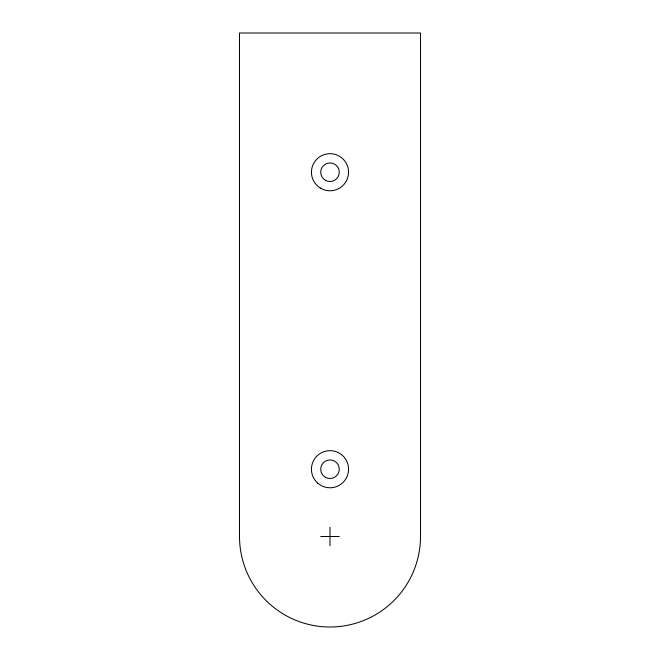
<?xml version="1.0" encoding="UTF-8"?>
<svg xmlns="http://www.w3.org/2000/svg" width="660" height="660" viewBox="0 0 660 660"><rect width="100%" height="100%" fill="white"/><g stroke="black" fill="none" stroke-linecap="round" stroke-linejoin="round"><path stroke-width="0.99" d="M320.719 536.506L339.281 536.506M420.494 536.506L420.494 33L239.506 33L239.506 536.506A90.494 90.494 0 0 0 330 627A90.494 90.494 0 0 0 420.494 536.506M330 527.224L330 545.787M317.699 483.12A18.562 18.562 0 0 0 348.191 472.923A18.562 18.562 0 0 0 324.118 451.613A18.562 18.562 0 0 0 317.699 483.12M320.257 188.017A18.562 18.562 0 0 0 348.554 172.755A18.562 18.562 0 0 0 321.189 155.884A18.562 18.562 0 0 0 320.257 188.017M325.355 180.254A9.281 9.281 0 0 0 339.281 172.219A9.281 9.281 0 0 0 325.363 164.183A9.281 9.281 0 0 0 325.355 180.254M325.363 477.254A9.281 9.281 0 0 0 339.281 469.219A9.281 9.281 0 0 0 325.363 461.183A9.281 9.281 0 0 0 325.363 477.254"/></g></svg>
